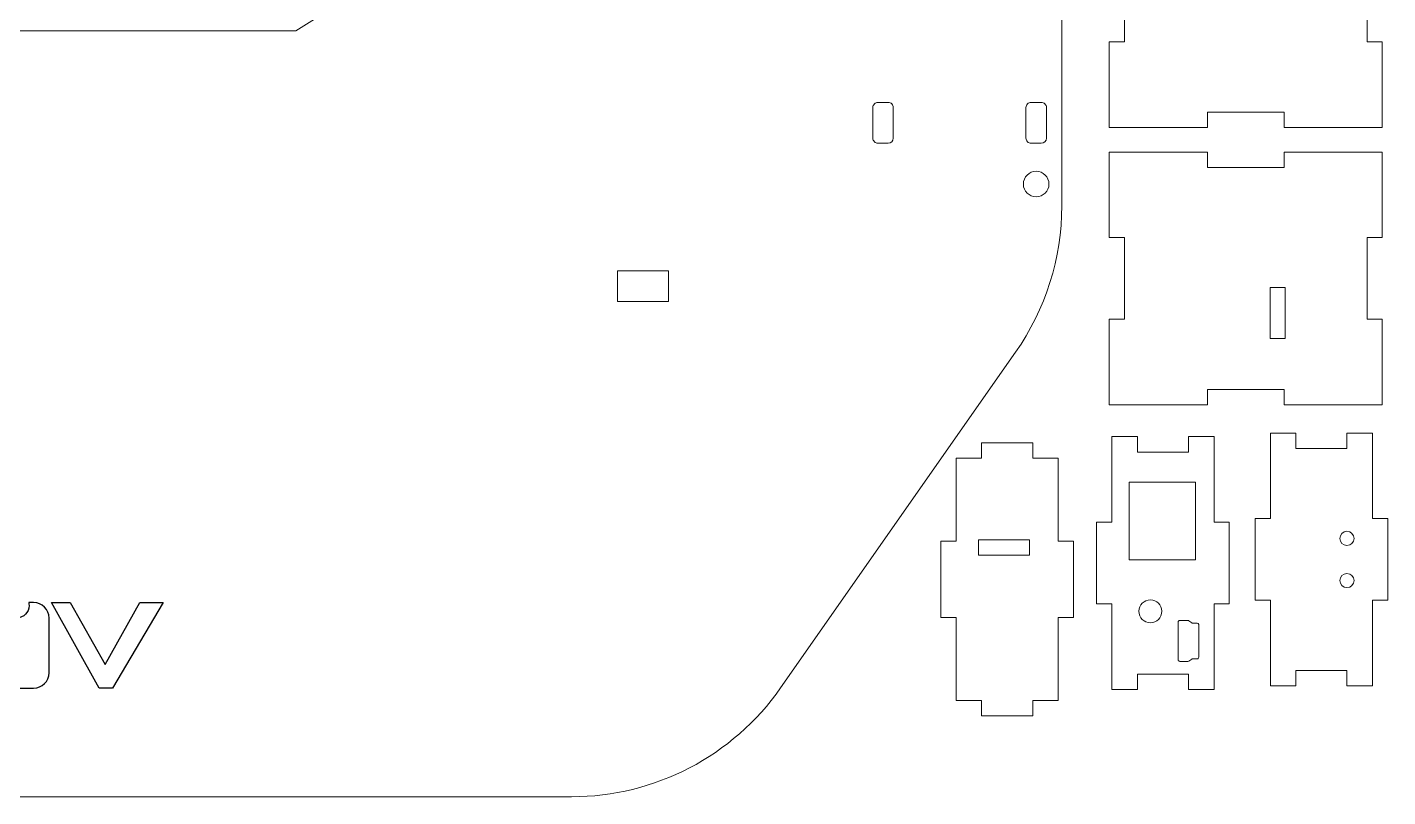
# Model space of a CAD drawing. Header units: inches. Extents: x -11.8 to 10.4, y -8.8 to 8.9.
# Drawn here: x -0.1 to 10.4, y -8.78 to -2.84 of the extents above; entities that cross this region are included whole.
import ezdxf

# ---------------------------------------------------------------- set-up
doc = ezdxf.new("R2010")
doc.units = ezdxf.units.IN
doc.header["$MEASUREMENT"] = 0
doc.layers.add('Layer 1', color=7, linetype='Continuous')

msp = doc.modelspace()

# ---------------------------------------------------------------- linework, layer by layer
at = {"layer": 'Layer 1', "color": 1, "lineweight": 9}
for points, knots in [([(7.881, -4.221), (7.881, -4.221), (7.881, 2.049), (7.881, 2.049), (7.881, 2.049), (7.881, 2.31), (7.777, 2.56), (7.592, 2.745), (7.592, 2.745), (7.408, 2.929), (7.157, 3.033), (6.896, 3.033), (6.896, 3.033), (6.896, 3.033), (6.719, 3.033), (6.719, 3.033), (6.719, 3.033), (6.25, 3.033), (5.846, 2.702), (5.754, 2.242), (5.754, 2.242), (5.754, 2.242), (5.291, -0.071), (5.291, -0.071), (5.291, -0.071), (5.185, -0.603), (4.864, -1.067), (4.404, -1.354), (4.404, -1.354), (4.404, -1.354), (1.975, -2.873), (1.975, -2.873), (1.975, -2.873), (1.975, -2.873), (-5.899, -2.873), (-5.899, -2.873), (-5.899, -2.873), (-5.899, -2.873), (-8.328, -1.354), (-8.328, -1.354), (-8.328, -1.354), (-8.788, -1.067), (-9.109, -0.603), (-9.215, -0.071), (-9.215, -0.071), (-9.215, -0.071), (-9.678, 2.242), (-9.678, 2.242), (-9.678, 2.242), (-9.77, 2.702), (-10.174, 3.033), (-10.643, 3.033), (-10.643, 3.033), (-10.643, 3.033), (-10.82, 3.033), (-10.82, 3.033), (-10.82, 3.033), (-11.081, 3.033), (-11.332, 2.929), (-11.516, 2.745), (-11.516, 2.745), (-11.701, 2.56), (-11.804, 2.31), (-11.804, 2.049), (-11.804, 2.049), (-11.804, 2.049), (-11.804, -4.221), (-11.804, -4.221), (-11.804, -4.221), (-11.804, -4.625), (-11.68, -5.019), (-11.449, -5.35), (-11.449, -5.35), (-11.449, -5.35), (-9.636, -7.939), (-9.636, -7.939), (-9.636, -7.939), (-9.268, -8.465), (-8.666, -8.778), (-8.024, -8.778), (-8.024, -8.778), (-8.024, -8.778), (4.1, -8.778), (4.1, -8.778), (4.1, -8.778), (4.742, -8.778), (5.344, -8.465), (5.713, -7.939), (5.713, -7.939), (5.713, -7.939), (7.525, -5.35), (7.525, -5.35), (7.525, -5.35), (7.756, -5.019), (7.881, -4.625), (7.881, -4.221)], [0, 0, 0, 0, 0.04, 0.04, 0.04, 0.04, 0.08, 0.08, 0.08, 0.08, 0.12, 0.12, 0.12, 0.12, 0.16, 0.16, 0.16, 0.16, 0.2, 0.2, 0.2, 0.2, 0.24, 0.24, 0.24, 0.24, 0.28, 0.28, 0.28, 0.28, 0.32, 0.32, 0.32, 0.32, 0.36, 0.36, 0.36, 0.36, 0.4, 0.4, 0.4, 0.4, 0.44, 0.44, 0.44, 0.44, 0.48, 0.48, 0.48, 0.48, 0.52, 0.52, 0.52, 0.52, 0.56, 0.56, 0.56, 0.56, 0.6, 0.6, 0.6, 0.6, 0.64, 0.64, 0.64, 0.64, 0.68, 0.68, 0.68, 0.68, 0.72, 0.72, 0.72, 0.72, 0.76, 0.76, 0.76, 0.76, 0.8, 0.8, 0.8, 0.8, 0.84, 0.84, 0.84, 0.84, 0.88, 0.88, 0.88, 0.88, 0.92, 0.92, 0.92, 0.92, 1, 1, 1, 1]), ([(6.542, -3.424), (6.542, -3.424), (6.463, -3.424), (6.463, -3.424), (6.463, -3.424), (6.453, -3.424), (6.443, -3.428), (6.436, -3.435), (6.436, -3.435), (6.428, -3.443), (6.424, -3.453), (6.424, -3.463), (6.424, -3.463), (6.424, -3.463), (6.424, -3.699), (6.424, -3.699), (6.424, -3.699), (6.424, -3.71), (6.428, -3.72), (6.436, -3.727), (6.436, -3.727), (6.443, -3.735), (6.453, -3.739), (6.463, -3.739), (6.463, -3.739), (6.463, -3.739), (6.542, -3.739), (6.542, -3.739), (6.542, -3.739), (6.564, -3.739), (6.581, -3.721), (6.581, -3.699), (6.581, -3.699), (6.581, -3.699), (6.581, -3.463), (6.581, -3.463), (6.581, -3.463), (6.581, -3.453), (6.577, -3.443), (6.57, -3.435), (6.57, -3.435), (6.563, -3.428), (6.553, -3.424), (6.542, -3.424)], [0, 0, 0, 0, 0.083333, 0.083333, 0.083333, 0.083333, 0.166667, 0.166667, 0.166667, 0.166667, 0.25, 0.25, 0.25, 0.25, 0.333333, 0.333333, 0.333333, 0.333333, 0.416667, 0.416667, 0.416667, 0.416667, 0.5, 0.5, 0.5, 0.5, 0.583333, 0.583333, 0.583333, 0.583333, 0.666667, 0.666667, 0.666667, 0.666667, 0.75, 0.75, 0.75, 0.75, 0.833333, 0.833333, 0.833333, 0.833333, 1, 1, 1, 1]), ([(7.763, -3.699), (7.763, -3.721), (7.745, -3.739), (7.723, -3.739), (7.723, -3.739), (7.723, -3.739), (7.644, -3.739), (7.644, -3.739), (7.644, -3.739), (7.634, -3.739), (7.624, -3.735), (7.617, -3.727), (7.617, -3.727), (7.609, -3.72), (7.605, -3.71), (7.605, -3.699), (7.605, -3.699), (7.605, -3.699), (7.605, -3.463), (7.605, -3.463), (7.605, -3.463), (7.605, -3.453), (7.609, -3.443), (7.617, -3.435), (7.617, -3.435), (7.624, -3.428), (7.634, -3.424), (7.644, -3.424), (7.644, -3.424), (7.644, -3.424), (7.723, -3.424), (7.723, -3.424), (7.723, -3.424), (7.734, -3.424), (7.744, -3.428), (7.751, -3.435), (7.751, -3.435), (7.758, -3.443), (7.763, -3.453), (7.763, -3.463), (7.763, -3.463), (7.763, -3.463), (7.763, -3.699), (7.763, -3.699)], [0, 0, 0, 0, 0.083333, 0.083333, 0.083333, 0.083333, 0.166667, 0.166667, 0.166667, 0.166667, 0.25, 0.25, 0.25, 0.25, 0.333333, 0.333333, 0.333333, 0.333333, 0.416667, 0.416667, 0.416667, 0.416667, 0.5, 0.5, 0.5, 0.5, 0.583333, 0.583333, 0.583333, 0.583333, 0.666667, 0.666667, 0.666667, 0.666667, 0.75, 0.75, 0.75, 0.75, 0.833333, 0.833333, 0.833333, 0.833333, 1, 1, 1, 1]), ([(7.782, -4.054), (7.782, -3.999), (7.738, -3.955), (7.684, -3.955), (7.684, -3.955), (7.629, -3.955), (7.585, -3.999), (7.585, -4.054), (7.585, -4.054), (7.585, -4.108), (7.629, -4.152), (7.684, -4.152), (7.684, -4.152), (7.738, -4.152), (7.782, -4.108), (7.782, -4.054)], [0, 0, 0, 0, 0.2, 0.2, 0.2, 0.2, 0.4, 0.4, 0.4, 0.4, 0.6, 0.6, 0.6, 0.6, 1, 1, 1, 1]), ([(4.849, -4.723), (4.849, -4.723), (4.849, -4.959), (4.849, -4.959), (4.849, -4.959), (4.849, -4.959), (4.455, -4.959), (4.455, -4.959), (4.455, -4.959), (4.455, -4.959), (4.455, -4.723), (4.455, -4.723), (4.455, -4.723), (4.455, -4.723), (4.849, -4.723), (4.849, -4.723)], [0, 0, 0, 0, 0.2, 0.2, 0.2, 0.2, 0.4, 0.4, 0.4, 0.4, 0.6, 0.6, 0.6, 0.6, 1, 1, 1, 1])]:
    msp.add_open_spline(points, degree=3, knots=knots, dxfattribs=at)
at = {"layer": 'Layer 1', "color": 240, "lineweight": 9}
for points, knots in [([(8.247, -2.328), (8.247, -2.328), (8.247, -1.668), (8.247, -1.668), (8.247, -1.668), (8.247, -1.668), (9.005, -1.668), (9.005, -1.668), (9.005, -1.668), (9.005, -1.668), (9.005, -1.786), (9.005, -1.786), (9.005, -1.786), (9.005, -1.786), (9.595, -1.786), (9.595, -1.786), (9.595, -1.786), (9.595, -1.786), (9.595, -1.668), (9.595, -1.668), (9.595, -1.668), (9.595, -1.668), (10.353, -1.668), (10.353, -1.668), (10.353, -1.668), (10.353, -1.668), (10.353, -2.328), (10.353, -2.328), (10.353, -2.328), (10.353, -2.328), (10.235, -2.328), (10.235, -2.328), (10.235, -2.328), (10.235, -2.328), (10.235, -2.958), (10.235, -2.958), (10.235, -2.958), (10.235, -2.958), (10.353, -2.958), (10.353, -2.958), (10.353, -2.958), (10.353, -2.958), (10.353, -3.617), (10.353, -3.617), (10.353, -3.617), (10.353, -3.617), (9.595, -3.617), (9.595, -3.617), (9.595, -3.617), (9.595, -3.617), (9.595, -3.499), (9.595, -3.499), (9.595, -3.499), (9.595, -3.499), (9.005, -3.499), (9.005, -3.499), (9.005, -3.499), (9.005, -3.499), (9.005, -3.617), (9.005, -3.617), (9.005, -3.617), (9.005, -3.617), (8.247, -3.617), (8.247, -3.617), (8.247, -3.617), (8.247, -3.617), (8.247, -2.958), (8.247, -2.958), (8.247, -2.958), (8.247, -2.958), (8.365, -2.958), (8.365, -2.958), (8.365, -2.958), (8.365, -2.958), (8.365, -2.328), (8.365, -2.328), (8.365, -2.328), (8.365, -2.328), (8.247, -2.328), (8.247, -2.328)], [0, 0, 0, 0, 0.047619, 0.047619, 0.047619, 0.047619, 0.095238, 0.095238, 0.095238, 0.095238, 0.142857, 0.142857, 0.142857, 0.142857, 0.190476, 0.190476, 0.190476, 0.190476, 0.238095, 0.238095, 0.238095, 0.238095, 0.285714, 0.285714, 0.285714, 0.285714, 0.333333, 0.333333, 0.333333, 0.333333, 0.380952, 0.380952, 0.380952, 0.380952, 0.428571, 0.428571, 0.428571, 0.428571, 0.47619, 0.47619, 0.47619, 0.47619, 0.52381, 0.52381, 0.52381, 0.52381, 0.571429, 0.571429, 0.571429, 0.571429, 0.619048, 0.619048, 0.619048, 0.619048, 0.666667, 0.666667, 0.666667, 0.666667, 0.714286, 0.714286, 0.714286, 0.714286, 0.761905, 0.761905, 0.761905, 0.761905, 0.809524, 0.809524, 0.809524, 0.809524, 0.857143, 0.857143, 0.857143, 0.857143, 0.904762, 0.904762, 0.904762, 0.904762, 1, 1, 1, 1]), ([(10.353, -5.756), (10.353, -5.756), (9.595, -5.756), (9.595, -5.756), (9.595, -5.756), (9.595, -5.756), (9.595, -5.638), (9.595, -5.638), (9.595, -5.638), (9.595, -5.638), (9.005, -5.638), (9.005, -5.638), (9.005, -5.638), (9.005, -5.638), (9.005, -5.756), (9.005, -5.756), (9.005, -5.756), (9.005, -5.756), (8.247, -5.756), (8.247, -5.756), (8.247, -5.756), (8.247, -5.756), (8.247, -5.096), (8.247, -5.096), (8.247, -5.096), (8.247, -5.096), (8.365, -5.096), (8.365, -5.096), (8.365, -5.096), (8.365, -5.096), (8.365, -4.466), (8.365, -4.466), (8.365, -4.466), (8.365, -4.466), (8.247, -4.466), (8.247, -4.466), (8.247, -4.466), (8.247, -4.466), (8.247, -3.807), (8.247, -3.807), (8.247, -3.807), (8.247, -3.807), (9.005, -3.807), (9.005, -3.807), (9.005, -3.807), (9.005, -3.807), (9.005, -3.925), (9.005, -3.925), (9.005, -3.925), (9.005, -3.925), (9.595, -3.925), (9.595, -3.925), (9.595, -3.925), (9.595, -3.925), (9.595, -3.807), (9.595, -3.807), (9.595, -3.807), (9.595, -3.807), (10.353, -3.807), (10.353, -3.807), (10.353, -3.807), (10.353, -3.807), (10.353, -4.466), (10.353, -4.466), (10.353, -4.466), (10.353, -4.466), (10.235, -4.466), (10.235, -4.466), (10.235, -4.466), (10.235, -4.466), (10.235, -5.096), (10.235, -5.096), (10.235, -5.096), (10.235, -5.096), (10.353, -5.096), (10.353, -5.096), (10.353, -5.096), (10.353, -5.096), (10.353, -5.756), (10.353, -5.756)], [0, 0, 0, 0, 0.047619, 0.047619, 0.047619, 0.047619, 0.095238, 0.095238, 0.095238, 0.095238, 0.142857, 0.142857, 0.142857, 0.142857, 0.190476, 0.190476, 0.190476, 0.190476, 0.238095, 0.238095, 0.238095, 0.238095, 0.285714, 0.285714, 0.285714, 0.285714, 0.333333, 0.333333, 0.333333, 0.333333, 0.380952, 0.380952, 0.380952, 0.380952, 0.428571, 0.428571, 0.428571, 0.428571, 0.47619, 0.47619, 0.47619, 0.47619, 0.52381, 0.52381, 0.52381, 0.52381, 0.571429, 0.571429, 0.571429, 0.571429, 0.619048, 0.619048, 0.619048, 0.619048, 0.666667, 0.666667, 0.666667, 0.666667, 0.714286, 0.714286, 0.714286, 0.714286, 0.761905, 0.761905, 0.761905, 0.761905, 0.809524, 0.809524, 0.809524, 0.809524, 0.857143, 0.857143, 0.857143, 0.857143, 0.904762, 0.904762, 0.904762, 0.904762, 1, 1, 1, 1]), ([(9.605, -4.85), (9.605, -4.85), (9.487, -4.85), (9.487, -4.85), (9.487, -4.85), (9.487, -4.85), (9.487, -5.244), (9.487, -5.244), (9.487, -5.244), (9.487, -5.244), (9.605, -5.244), (9.605, -5.244), (9.605, -5.244), (9.605, -5.244), (9.605, -4.85), (9.605, -4.85)], [0, 0, 0, 0, 0.2, 0.2, 0.2, 0.2, 0.4, 0.4, 0.4, 0.4, 0.6, 0.6, 0.6, 0.6, 1, 1, 1, 1]), ([(10.08, -7.923), (10.08, -7.923), (10.08, -7.804), (10.08, -7.804), (10.08, -7.804), (10.08, -7.804), (9.687, -7.804), (9.687, -7.804), (9.687, -7.804), (9.687, -7.804), (9.687, -7.923), (9.687, -7.923), (9.687, -7.923), (9.687, -7.923), (9.49, -7.923), (9.49, -7.923), (9.49, -7.923), (9.49, -7.923), (9.49, -7.263), (9.49, -7.263), (9.49, -7.263), (9.49, -7.263), (9.372, -7.263), (9.372, -7.263), (9.372, -7.263), (9.372, -7.263), (9.372, -6.633), (9.372, -6.633), (9.372, -6.633), (9.372, -6.633), (9.49, -6.633), (9.49, -6.633), (9.49, -6.633), (9.49, -6.633), (9.49, -5.974), (9.49, -5.974), (9.49, -5.974), (9.49, -5.974), (9.687, -5.974), (9.687, -5.974), (9.687, -5.974), (9.687, -5.974), (9.687, -6.092), (9.687, -6.092), (9.687, -6.092), (9.687, -6.092), (10.08, -6.092), (10.08, -6.092), (10.08, -6.092), (10.08, -6.092), (10.08, -5.974), (10.08, -5.974), (10.08, -5.974), (10.08, -5.974), (10.277, -5.974), (10.277, -5.974), (10.277, -5.974), (10.277, -5.974), (10.277, -6.633), (10.277, -6.633), (10.277, -6.633), (10.277, -6.633), (10.395, -6.633), (10.395, -6.633), (10.395, -6.633), (10.395, -6.633), (10.395, -7.263), (10.395, -7.263), (10.395, -7.263), (10.395, -7.263), (10.277, -7.263), (10.277, -7.263), (10.277, -7.263), (10.277, -7.263), (10.277, -7.923), (10.277, -7.923), (10.277, -7.923), (10.277, -7.923), (10.08, -7.923), (10.08, -7.923)], [0, 0, 0, 0, 0.047619, 0.047619, 0.047619, 0.047619, 0.095238, 0.095238, 0.095238, 0.095238, 0.142857, 0.142857, 0.142857, 0.142857, 0.190476, 0.190476, 0.190476, 0.190476, 0.238095, 0.238095, 0.238095, 0.238095, 0.285714, 0.285714, 0.285714, 0.285714, 0.333333, 0.333333, 0.333333, 0.333333, 0.380952, 0.380952, 0.380952, 0.380952, 0.428571, 0.428571, 0.428571, 0.428571, 0.47619, 0.47619, 0.47619, 0.47619, 0.52381, 0.52381, 0.52381, 0.52381, 0.571429, 0.571429, 0.571429, 0.571429, 0.619048, 0.619048, 0.619048, 0.619048, 0.666667, 0.666667, 0.666667, 0.666667, 0.714286, 0.714286, 0.714286, 0.714286, 0.761905, 0.761905, 0.761905, 0.761905, 0.809524, 0.809524, 0.809524, 0.809524, 0.857143, 0.857143, 0.857143, 0.857143, 0.904762, 0.904762, 0.904762, 0.904762, 1, 1, 1, 1]), ([(6.948, -7.397), (6.948, -7.397), (6.948, -6.807), (6.948, -6.807), (6.948, -6.807), (6.948, -6.807), (7.066, -6.807), (7.066, -6.807), (7.066, -6.807), (7.066, -6.807), (7.066, -6.167), (7.066, -6.167), (7.066, -6.167), (7.066, -6.167), (7.263, -6.167), (7.263, -6.167), (7.263, -6.167), (7.263, -6.167), (7.263, -6.049), (7.263, -6.049), (7.263, -6.049), (7.263, -6.049), (7.657, -6.049), (7.657, -6.049), (7.657, -6.049), (7.657, -6.049), (7.657, -6.167), (7.657, -6.167), (7.657, -6.167), (7.657, -6.167), (7.854, -6.167), (7.854, -6.167), (7.854, -6.167), (7.854, -6.167), (7.854, -6.807), (7.854, -6.807), (7.854, -6.807), (7.854, -6.807), (7.972, -6.807), (7.972, -6.807), (7.972, -6.807), (7.972, -6.807), (7.972, -7.397), (7.972, -7.397), (7.972, -7.397), (7.972, -7.397), (7.854, -7.397), (7.854, -7.397), (7.854, -7.397), (7.854, -7.397), (7.854, -8.037), (7.854, -8.037), (7.854, -8.037), (7.854, -8.037), (7.657, -8.037), (7.657, -8.037), (7.657, -8.037), (7.657, -8.037), (7.657, -8.155), (7.657, -8.155), (7.657, -8.155), (7.657, -8.155), (7.263, -8.155), (7.263, -8.155), (7.263, -8.155), (7.263, -8.155), (7.263, -8.037), (7.263, -8.037), (7.263, -8.037), (7.263, -8.037), (7.066, -8.037), (7.066, -8.037), (7.066, -8.037), (7.066, -8.037), (7.066, -7.397), (7.066, -7.397), (7.066, -7.397), (7.066, -7.397), (6.948, -7.397), (6.948, -7.397)], [0, 0, 0, 0, 0.047619, 0.047619, 0.047619, 0.047619, 0.095238, 0.095238, 0.095238, 0.095238, 0.142857, 0.142857, 0.142857, 0.142857, 0.190476, 0.190476, 0.190476, 0.190476, 0.238095, 0.238095, 0.238095, 0.238095, 0.285714, 0.285714, 0.285714, 0.285714, 0.333333, 0.333333, 0.333333, 0.333333, 0.380952, 0.380952, 0.380952, 0.380952, 0.428571, 0.428571, 0.428571, 0.428571, 0.47619, 0.47619, 0.47619, 0.47619, 0.52381, 0.52381, 0.52381, 0.52381, 0.571429, 0.571429, 0.571429, 0.571429, 0.619048, 0.619048, 0.619048, 0.619048, 0.666667, 0.666667, 0.666667, 0.666667, 0.714286, 0.714286, 0.714286, 0.714286, 0.761905, 0.761905, 0.761905, 0.761905, 0.809524, 0.809524, 0.809524, 0.809524, 0.857143, 0.857143, 0.857143, 0.857143, 0.904762, 0.904762, 0.904762, 0.904762, 1, 1, 1, 1]), ([(8.464, -6.001), (8.464, -6.001), (8.267, -6.001), (8.267, -6.001), (8.267, -6.001), (8.267, -6.001), (8.267, -6.661), (8.267, -6.661), (8.267, -6.661), (8.267, -6.661), (8.149, -6.661), (8.149, -6.661), (8.149, -6.661), (8.149, -6.661), (8.149, -7.291), (8.149, -7.291), (8.149, -7.291), (8.149, -7.291), (8.267, -7.291), (8.267, -7.291), (8.267, -7.291), (8.267, -7.291), (8.267, -7.95), (8.267, -7.95), (8.267, -7.95), (8.267, -7.95), (8.464, -7.95), (8.464, -7.95), (8.464, -7.95), (8.464, -7.95), (8.464, -7.832), (8.464, -7.832), (8.464, -7.832), (8.464, -7.832), (8.858, -7.832), (8.858, -7.832), (8.858, -7.832), (8.858, -7.832), (8.858, -7.95), (8.858, -7.95), (8.858, -7.95), (8.858, -7.95), (9.055, -7.95), (9.055, -7.95), (9.055, -7.95), (9.055, -7.95), (9.055, -7.291), (9.055, -7.291), (9.055, -7.291), (9.055, -7.291), (9.173, -7.291), (9.173, -7.291), (9.173, -7.291), (9.173, -7.291), (9.173, -6.661), (9.173, -6.661), (9.173, -6.661), (9.173, -6.661), (9.055, -6.661), (9.055, -6.661), (9.055, -6.661), (9.055, -6.661), (9.055, -6.001), (9.055, -6.001), (9.055, -6.001), (9.055, -6.001), (8.858, -6.001), (8.858, -6.001), (8.858, -6.001), (8.858, -6.001), (8.858, -6.12), (8.858, -6.12), (8.858, -6.12), (8.858, -6.12), (8.464, -6.12), (8.464, -6.12), (8.464, -6.12), (8.464, -6.12), (8.464, -6.001), (8.464, -6.001)], [0, 0, 0, 0, 0.047619, 0.047619, 0.047619, 0.047619, 0.095238, 0.095238, 0.095238, 0.095238, 0.142857, 0.142857, 0.142857, 0.142857, 0.190476, 0.190476, 0.190476, 0.190476, 0.238095, 0.238095, 0.238095, 0.238095, 0.285714, 0.285714, 0.285714, 0.285714, 0.333333, 0.333333, 0.333333, 0.333333, 0.380952, 0.380952, 0.380952, 0.380952, 0.428571, 0.428571, 0.428571, 0.428571, 0.47619, 0.47619, 0.47619, 0.47619, 0.52381, 0.52381, 0.52381, 0.52381, 0.571429, 0.571429, 0.571429, 0.571429, 0.619048, 0.619048, 0.619048, 0.619048, 0.666667, 0.666667, 0.666667, 0.666667, 0.714286, 0.714286, 0.714286, 0.714286, 0.761905, 0.761905, 0.761905, 0.761905, 0.809524, 0.809524, 0.809524, 0.809524, 0.857143, 0.857143, 0.857143, 0.857143, 0.904762, 0.904762, 0.904762, 0.904762, 1, 1, 1, 1]), ([(8.913, -6.352), (8.913, -6.352), (8.401, -6.352), (8.401, -6.352), (8.401, -6.352), (8.401, -6.352), (8.401, -6.952), (8.401, -6.952), (8.401, -6.952), (8.401, -6.952), (8.913, -6.952), (8.913, -6.952), (8.913, -6.952), (8.913, -6.952), (8.913, -6.352), (8.913, -6.352)], [0, 0, 0, 0, 0.2, 0.2, 0.2, 0.2, 0.4, 0.4, 0.4, 0.4, 0.6, 0.6, 0.6, 0.6, 1, 1, 1, 1]), ([(7.24, -6.915), (7.24, -6.915), (7.633, -6.915), (7.633, -6.915), (7.633, -6.915), (7.633, -6.915), (7.633, -6.797), (7.633, -6.797), (7.633, -6.797), (7.633, -6.797), (7.24, -6.797), (7.24, -6.797), (7.24, -6.797), (7.24, -6.797), (7.24, -6.915), (7.24, -6.915)], [0, 0, 0, 0, 0.2, 0.2, 0.2, 0.2, 0.4, 0.4, 0.4, 0.4, 0.6, 0.6, 0.6, 0.6, 1, 1, 1, 1]), ([(10.135, -6.786), (10.135, -6.756), (10.11, -6.731), (10.08, -6.731), (10.08, -6.731), (10.05, -6.731), (10.026, -6.756), (10.026, -6.786), (10.026, -6.786), (10.026, -6.816), (10.05, -6.84), (10.08, -6.84), (10.08, -6.84), (10.11, -6.84), (10.135, -6.816), (10.135, -6.786)], [0, 0, 0, 0, 0.2, 0.2, 0.2, 0.2, 0.4, 0.4, 0.4, 0.4, 0.6, 0.6, 0.6, 0.6, 1, 1, 1, 1]), ([(10.135, -7.111), (10.135, -7.081), (10.11, -7.056), (10.08, -7.056), (10.08, -7.056), (10.05, -7.056), (10.026, -7.081), (10.026, -7.111), (10.026, -7.111), (10.026, -7.141), (10.05, -7.165), (10.08, -7.165), (10.08, -7.165), (10.11, -7.165), (10.135, -7.141), (10.135, -7.111)], [0, 0, 0, 0, 0.2, 0.2, 0.2, 0.2, 0.4, 0.4, 0.4, 0.4, 0.6, 0.6, 0.6, 0.6, 1, 1, 1, 1]), ([(8.565, -7.259), (8.516, -7.259), (8.476, -7.299), (8.476, -7.348), (8.476, -7.348), (8.476, -7.397), (8.516, -7.437), (8.565, -7.437), (8.565, -7.437), (8.614, -7.437), (8.653, -7.397), (8.653, -7.348), (8.653, -7.348), (8.653, -7.299), (8.614, -7.259), (8.565, -7.259)], [0, 0, 0, 0, 0.2, 0.2, 0.2, 0.2, 0.4, 0.4, 0.4, 0.4, 0.6, 0.6, 0.6, 0.6, 1, 1, 1, 1]), ([(8.854, -7.734), (8.854, -7.734), (8.791, -7.734), (8.791, -7.734), (8.791, -7.734), (8.788, -7.734), (8.785, -7.733), (8.783, -7.73), (8.783, -7.73), (8.78, -7.728), (8.779, -7.725), (8.779, -7.722), (8.779, -7.722), (8.779, -7.722), (8.779, -7.431), (8.779, -7.431), (8.779, -7.431), (8.779, -7.427), (8.78, -7.424), (8.783, -7.422), (8.783, -7.422), (8.785, -7.42), (8.788, -7.419), (8.791, -7.419), (8.791, -7.419), (8.791, -7.419), (8.854, -7.419), (8.854, -7.419), (8.854, -7.419), (8.857, -7.419), (8.859, -7.42), (8.861, -7.421), (8.861, -7.421), (8.861, -7.421), (8.885, -7.437), (8.885, -7.437), (8.885, -7.437), (8.886, -7.438), (8.889, -7.439), (8.891, -7.439), (8.891, -7.439), (8.891, -7.439), (8.925, -7.439), (8.925, -7.439), (8.925, -7.439), (8.931, -7.439), (8.937, -7.444), (8.937, -7.45), (8.937, -7.45), (8.937, -7.45), (8.937, -7.702), (8.937, -7.702), (8.937, -7.702), (8.937, -7.705), (8.935, -7.708), (8.933, -7.711), (8.933, -7.711), (8.931, -7.713), (8.928, -7.714), (8.925, -7.714), (8.925, -7.714), (8.925, -7.714), (8.891, -7.714), (8.891, -7.714), (8.891, -7.714), (8.889, -7.714), (8.886, -7.715), (8.885, -7.716), (8.885, -7.716), (8.885, -7.716), (8.861, -7.732), (8.861, -7.732), (8.861, -7.732), (8.859, -7.733), (8.857, -7.734), (8.854, -7.734)], [0, 0, 0, 0, 0.05, 0.05, 0.05, 0.05, 0.1, 0.1, 0.1, 0.1, 0.15, 0.15, 0.15, 0.15, 0.2, 0.2, 0.2, 0.2, 0.25, 0.25, 0.25, 0.25, 0.3, 0.3, 0.3, 0.3, 0.35, 0.35, 0.35, 0.35, 0.4, 0.4, 0.4, 0.4, 0.45, 0.45, 0.45, 0.45, 0.5, 0.5, 0.5, 0.5, 0.55, 0.55, 0.55, 0.55, 0.6, 0.6, 0.6, 0.6, 0.65, 0.65, 0.65, 0.65, 0.7, 0.7, 0.7, 0.7, 0.75, 0.75, 0.75, 0.75, 0.8, 0.8, 0.8, 0.8, 0.85, 0.85, 0.85, 0.85, 0.9, 0.9, 0.9, 0.9, 1, 1, 1, 1])]:
    msp.add_open_spline(points, degree=3, knots=knots, dxfattribs=at)
at = {"layer": 'Layer 1', "color": 250}
for points, knots in [([(-0.178, -7.399), (-0.125, -7.399), (-0.083, -7.356), (-0.083, -7.304), (-0.083, -7.304), (-0.083, -7.296), (-0.084, -7.288), (-0.085, -7.281), (-0.085, -7.281), (-0.085, -7.281), (-0.048, -7.281), (-0.048, -7.281), (-0.048, -7.281), (0.017, -7.281), (0.071, -7.334), (0.071, -7.4), (0.071, -7.4), (0.071, -7.4), (0.071, -7.822), (0.071, -7.822), (0.071, -7.822), (0.071, -7.887), (0.017, -7.941), (-0.048, -7.941), (-0.048, -7.941), (-0.048, -7.941), (-0.627, -7.941), (-0.627, -7.941), (-0.627, -7.941), (-0.692, -7.941), (-0.746, -7.887), (-0.746, -7.822), (-0.746, -7.822), (-0.746, -7.822), (-0.746, -7.4), (-0.746, -7.4), (-0.746, -7.4), (-0.746, -7.334), (-0.692, -7.281), (-0.627, -7.281), (-0.627, -7.281), (-0.627, -7.281), (-0.27, -7.281), (-0.27, -7.281), (-0.27, -7.281), (-0.272, -7.288), (-0.273, -7.296), (-0.273, -7.304), (-0.273, -7.304), (-0.273, -7.356), (-0.23, -7.399), (-0.178, -7.399)], [0, 0, 0, 0, 0.071429, 0.071429, 0.071429, 0.071429, 0.142857, 0.142857, 0.142857, 0.142857, 0.214286, 0.214286, 0.214286, 0.214286, 0.285714, 0.285714, 0.285714, 0.285714, 0.357143, 0.357143, 0.357143, 0.357143, 0.428571, 0.428571, 0.428571, 0.428571, 0.5, 0.5, 0.5, 0.5, 0.571429, 0.571429, 0.571429, 0.571429, 0.642857, 0.642857, 0.642857, 0.642857, 0.714286, 0.714286, 0.714286, 0.714286, 0.785714, 0.785714, 0.785714, 0.785714, 0.857143, 0.857143, 0.857143, 0.857143, 1, 1, 1, 1]), ([(0.458, -7.941), (0.458, -7.941), (0.561, -7.941), (0.561, -7.941), (0.561, -7.941), (0.561, -7.941), (0.951, -7.281), (0.951, -7.281), (0.951, -7.281), (0.951, -7.281), (0.771, -7.281), (0.771, -7.281), (0.771, -7.281), (0.771, -7.281), (0.503, -7.759), (0.503, -7.759), (0.503, -7.759), (0.503, -7.759), (0.235, -7.281), (0.235, -7.281), (0.235, -7.281), (0.235, -7.281), (0.09, -7.281), (0.09, -7.281), (0.09, -7.281), (0.09, -7.281), (0.458, -7.941), (0.458, -7.941)], [0, 0, 0, 0, 0.125, 0.125, 0.125, 0.125, 0.25, 0.25, 0.25, 0.25, 0.375, 0.375, 0.375, 0.375, 0.5, 0.5, 0.5, 0.5, 0.625, 0.625, 0.625, 0.625, 0.75, 0.75, 0.75, 0.75, 1, 1, 1, 1])]:
    msp.add_open_spline(points, degree=3, knots=knots, dxfattribs=at)

doc.saveas('drawing.dxf')
